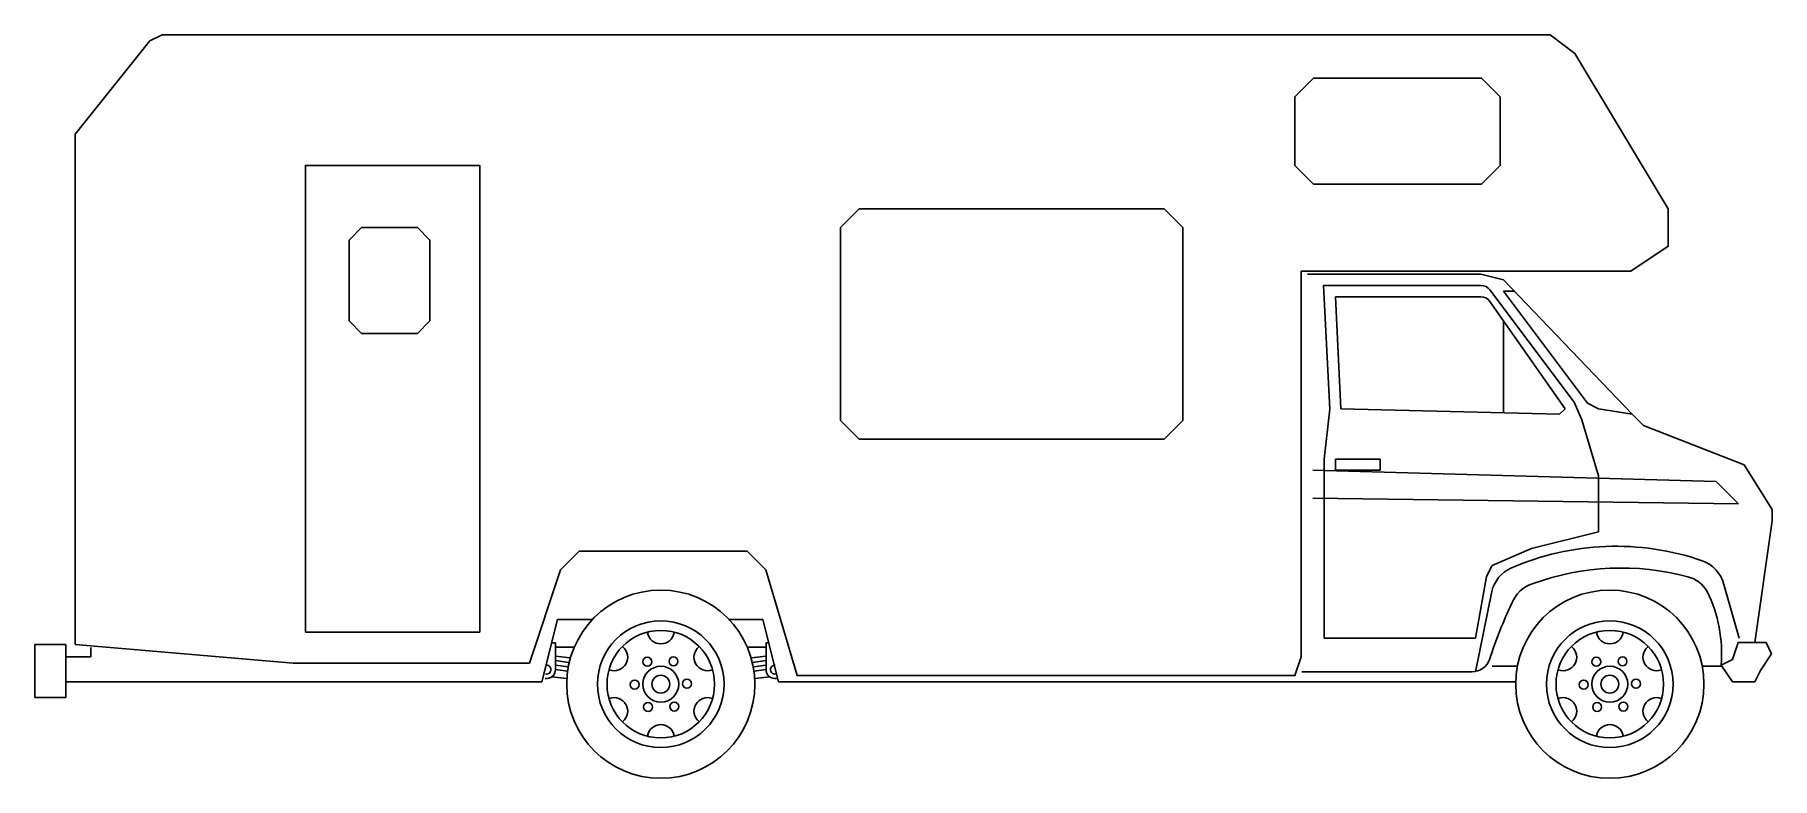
# Model space of a CAD drawing. Header units: millimetres. Extents: x -3191.22 to -3185.64, y 1894.96 to 1897.35.
import ezdxf

# ---------------------------------------------------------------- set-up
doc = ezdxf.new("R2010")
doc.units = ezdxf.units.MM
doc.header["$LTSCALE"] = 10
doc.layers.add('Veículos', color=2, linetype='Continuous')

msp = doc.modelspace()

# ---------------------------------------------------------------- linework, layer by layer
at = {"layer": 'Veículos'}
for p, q in [((-3186.5732, 1896.5835), (-3187.1312, 1896.5835)), ((-3186.5012, 1896.5655), (-3186.5732, 1896.5835)), ((-3186.0872, 1896.1335), (-3186.5012, 1896.5655)), ((-3186.5732, 1896.5475), (-3187.079, 1896.5475)), ((-3187.079, 1896.5475), (-3187.0591, 1896.1497)), ((-3186.5739, 1896.5115), (-3187.0412, 1896.5115)), ((-3187.0412, 1896.5115), (-3187.0232, 1896.1515)), ((-3186.2737, 1896.1721), (-3186.5444, 1896.5331)), ((-3186.3032, 1896.1515), (-3186.5444, 1896.4961)), ((-3186.2312, 1896.1695), (-3186.5012, 1896.5295)), ((-3186.5012, 1896.5295), (-3186.4652, 1896.5295)), ((-3186.5012, 1896.1381), (-3186.5012, 1896.4343)), ((-3186.2737, 1896.1721), (-3186.2492, 1896.1155)), ((-3186.1952, 1896.1515), (-3186.2312, 1896.1695)), ((-3187.0772, 1895.9895), (-3187.0591, 1896.1497)), ((-3187.0232, 1896.1515), (-3186.3212, 1896.1335)), ((-3186.3212, 1896.1335), (-3186.3032, 1896.1515)), ((-3186.2492, 1896.1155), (-3186.1952, 1895.9355)), ((-3186.0872, 1896.1335), (-3186.1952, 1896.1515)), ((-3186.0512, 1896.0975), (-3186.0872, 1896.1335)), ((-3185.7272, 1895.9715), (-3186.0512, 1896.0975)), ((-3185.8172, 1895.9175), (-3187.1132, 1895.9535)), ((-3187.0772, 1895.4135), (-3187.0772, 1895.9895)), ((-3187.0412, 1895.9895), (-3186.8972, 1895.9895)), ((-3187.0412, 1895.9535), (-3187.0412, 1895.9895)), ((-3186.8972, 1895.9535), (-3187.0412, 1895.9535)), ((-3186.8972, 1895.9895), (-3186.8972, 1895.9535)), ((-3185.6372, 1895.8275), (-3185.7272, 1895.9715)), ((-3186.1952, 1895.9355), (-3186.1952, 1895.7555)), ((-3185.7452, 1895.8455), (-3185.8172, 1895.9175)), ((-3185.7452, 1895.8455), (-3187.1132, 1895.8635)), ((-3185.6372, 1895.7915), (-3185.6372, 1895.8275)), ((-3185.6932, 1895.3995), (-3185.6372, 1895.7915)), ((-3186.1952, 1895.7555), (-3186.4112, 1895.7015)), ((-3186.4112, 1895.7015), (-3186.5372, 1895.6475)), ((-3186.5552, 1895.6115), (-3186.5912, 1895.4135)), ((-3186.5372, 1895.6475), (-3186.5552, 1895.6115)), ((-3186.5912, 1895.3055), (-3186.5381, 1895.5643)), ((-3185.793, 1895.5868), (-3185.7432, 1895.4135)), ((-3189.5912, 1895.2735), (-3189.5412, 1895.4735)), ((-3189.5412, 1895.4735), (-3189.4312, 1895.4735)), ((-3188.8812, 1895.4735), (-3188.9912, 1895.4735)), ((-3188.8312, 1895.2735), (-3188.8812, 1895.4735)), ((-3191.2212, 1895.3935), (-3191.2212, 1895.2235)), ((-3191.1212, 1895.3935), (-3191.2212, 1895.3935)), ((-3191.1212, 1895.2235), (-3191.1212, 1895.3935)), ((-3191.0412, 1895.3535), (-3191.0412, 1895.3835)), ((-3189.5476, 1895.3991), (-3189.5569, 1895.3991)), ((-3189.5476, 1895.3127), (-3189.5476, 1895.3991)), ((-3189.5476, 1895.3847), (-3189.4888, 1895.3847)), ((-3188.8708, 1895.3847), (-3188.9296, 1895.3847)), ((-3188.8708, 1895.3127), (-3188.8708, 1895.3991)), ((-3188.8708, 1895.3991), (-3188.8614, 1895.3991)), ((-3186.5912, 1895.4135), (-3187.0772, 1895.4135)), ((-3185.7472, 1895.3995), (-3185.7652, 1895.3455)), ((-3185.6572, 1895.3995), (-3185.7472, 1895.3995)), ((-3185.6392, 1895.3635), (-3185.6572, 1895.3995)), ((-3191.1212, 1895.3535), (-3191.0412, 1895.3535)), ((-3189.5476, 1895.3415), (-3189.5042, 1895.3359)), ((-3189.5476, 1895.3271), (-3189.507, 1895.3219)), ((-3189.5016, 1895.3501), (-3189.5467, 1895.3558)), ((-3188.9167, 1895.3501), (-3188.8717, 1895.3558)), ((-3188.8708, 1895.3415), (-3188.9142, 1895.3359)), ((-3188.8708, 1895.3271), (-3188.9114, 1895.3219)), ((-3186.5372, 1895.3235), (-3186.456, 1895.3235)), ((-3185.8623, 1895.3235), (-3185.8012, 1895.3235)), ((-3185.7652, 1895.3455), (-3185.8012, 1895.3275)), ((-3185.8012, 1895.3275), (-3185.7652, 1895.2735)), ((-3185.6752, 1895.3095), (-3185.6392, 1895.3635)), ((-3191.1212, 1895.2735), (-3189.5912, 1895.2735)), ((-3189.5112, 1895.2846), (-3189.5595, 1895.2894)), ((-3189.5476, 1895.3127), (-3189.5091, 1895.3078)), ((-3188.8708, 1895.3127), (-3188.9092, 1895.3078)), ((-3188.9072, 1895.2846), (-3188.8589, 1895.2894)), ((-3186.4612, 1895.2735), (-3188.8312, 1895.2735)), ((-3186.6023, 1895.3055), (-3187.1492, 1895.3055)), ((-3185.7652, 1895.2735), (-3185.6932, 1895.2735)), ((-3185.6932, 1895.2735), (-3185.6752, 1895.3095)), ((-3191.2212, 1895.2235), (-3191.1212, 1895.2235))]:
    msp.add_line(p, q, dxfattribs=at)
for points in [[(-3187.1512, 1895.3535), (-3187.1512, 1896.5935), (-3186.0912, 1896.5935), (-3185.9712, 1896.6735), (-3185.9712, 1896.7935), (-3186.2712, 1897.2935), (-3186.3512, 1897.3535), (-3190.8112, 1897.3535), (-3190.8512, 1897.3335), (-3191.0912, 1897.0335), (-3191.0912, 1895.3935), (-3190.3912, 1895.3335), (-3189.6312, 1895.3335), (-3189.5312, 1895.6335), (-3189.4712, 1895.6935), (-3188.9312, 1895.6935), (-3188.8712, 1895.6335), (-3188.7712, 1895.2935), (-3187.1712, 1895.2935)], [(-3186.5112, 1896.9335), (-3186.5112, 1897.1535), (-3186.5712, 1897.2135), (-3187.1112, 1897.2135), (-3187.1712, 1897.1535), (-3187.1712, 1896.9335), (-3187.1112, 1896.8735), (-3186.5712, 1896.8735)], [(-3190.3512, 1895.4335), (-3190.3512, 1896.9335), (-3189.7912, 1896.9335), (-3189.7912, 1895.4335)], [(-3187.5312, 1896.1135), (-3187.5312, 1896.7335), (-3187.5912, 1896.7935), (-3188.5712, 1896.7935), (-3188.6312, 1896.7335), (-3188.6312, 1896.1135), (-3188.5712, 1896.0535), (-3187.5912, 1896.0535)], [(-3189.9512, 1896.4335), (-3189.9512, 1896.6935), (-3189.9912, 1896.7335), (-3190.1712, 1896.7335), (-3190.2112, 1896.6935), (-3190.2112, 1896.4335), (-3190.1712, 1896.3935), (-3189.9912, 1896.3935)]]:
    msp.add_lwpolyline(points, close=True, dxfattribs=at)
for centre, radius in [((-3189.2092, 1895.2659), 0.3024), ((-3186.1592, 1895.2659), 0.3024), ((-3189.2092, 1895.2659), 0.2036), ((-3189.2092, 1895.2659), 0.1728), ((-3186.1592, 1895.2659), 0.2036), ((-3186.1592, 1895.2659), 0.1728), ((-3189.2524, 1895.3379), 0.0144), ((-3189.2092, 1895.2659), 0.0576), ((-3189.1684, 1895.3393), 0.0144), ((-3186.2024, 1895.3379), 0.0144), ((-3186.1592, 1895.2659), 0.0576), ((-3186.1184, 1895.3393), 0.0144), ((-3189.2931, 1895.2645), 0.0144), ((-3189.2092, 1895.2659), 0.0288), ((-3189.1252, 1895.2673), 0.0144), ((-3186.2431, 1895.2645), 0.0144), ((-3186.1592, 1895.2659), 0.0288), ((-3186.0752, 1895.2673), 0.0144), ((-3189.2499, 1895.1925), 0.0144), ((-3189.166, 1895.1939), 0.0144), ((-3186.1999, 1895.1925), 0.0144), ((-3186.116, 1895.1939), 0.0144)]:
    msp.add_circle(centre, radius, dxfattribs=at)
for centre, radius, start, end in [((-3186.5739, 1896.4755), 0.036, 34.992, 90), ((-3186.5732, 1896.5115), 0.036, 36.8675, 90), ((-3186.1393, 1894.8654), 0.8439, 70.8417, 113.6433), ((-3185.8978, 1895.5606), 0.108, 14.0362, 70.8417), ((-3186.4328, 1895.5403), 0.108, 114.6113, 167.1957), ((-3186.1216, 1894.8037), 0.8355, 75.1836, 109.8714), ((-3185.9383, 1895.5078), 0.108, 31.1061, 73.678), ((-3186.3737, 1895.4863), 0.108, 107.2036, 158.5235), ((-3186.2628, 1895.3625), 0.4629, 355.6624, 25.7475), ((-3185.0953, 1894.8745), 1.525, 154.7152, 161.9549), ((-3189.3588, 1895.3523), 0.0432, 249.5941, 50.4059), ((-3189.2092, 1895.4387), 0.0432, 189.5941, 350.4059), ((-3189.0595, 1895.3523), 0.0432, 129.5941, 290.4059), ((-3186.3088, 1895.3523), 0.0432, 249.5941, 50.4059), ((-3186.1592, 1895.4387), 0.0432, 189.5941, 350.4059), ((-3186.0095, 1895.3523), 0.0432, 129.5941, 290.4059), ((-3189.5764, 1895.3127), 0.0144, 254.9288, 90.5447), ((-3188.842, 1895.3127), 0.0144, 89.4553, 285.0712), ((-3186.6023, 1895.3655), 0.06, 270, 341.9549), ((-3189.5764, 1895.3127), 0.0288, 260.5159, 0), ((-3188.842, 1895.3127), 0.0288, 180, 279.4841), ((-3189.3588, 1895.1795), 0.0432, 309.5941, 110.4059), ((-3189.0595, 1895.1795), 0.0432, 69.5941, 230.4059), ((-3186.3088, 1895.1795), 0.0432, 309.5941, 110.4059), ((-3186.0095, 1895.1795), 0.0432, 69.5941, 230.4059), ((-3189.2092, 1895.0931), 0.0432, 9.5941, 170.4059), ((-3186.1592, 1895.0931), 0.0432, 9.5941, 170.4059)]:
    msp.add_arc(centre, radius, start, end, dxfattribs=at)

doc.saveas('drawing.dxf')
